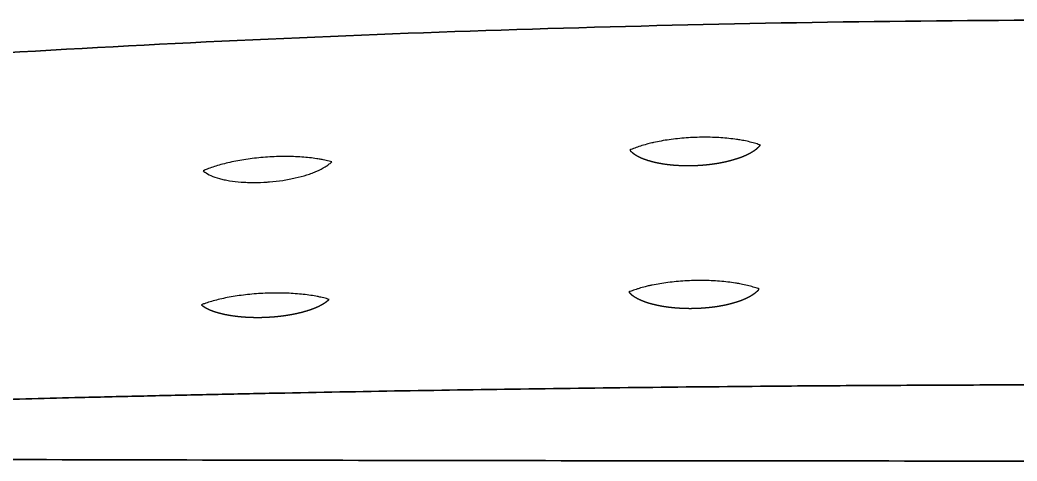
# Model space of a CAD drawing. Header units: millimetres. Extents: x 0 to 2650, y -1173 to 718.
# Drawn here: x 406.5 to 676.3, y -596.8 to -477.4 of the extents above; entities that cross this region are included whole.
import ezdxf

# ---------------------------------------------------------------- set-up
doc = ezdxf.new("R2010")
doc.units = ezdxf.units.MM
doc.layers.add('Blocks', color=7, linetype='Continuous')
doc.layers.add('Blocks$Inner', color=7, linetype='Continuous', lineweight=25, true_color=0x007f00)
doc.layers.add('Blocks$Outline', color=7, linetype='Continuous', lineweight=35, true_color=0xff3f3f)

# ---------------------------------------------------------------- blocks, each defined once
blk = doc.blocks.new('Balcony Lounge Bench Top')
at = {"layer": 'Blocks$Inner'}
for points, knots in [([(199.9116624302696, -541.2943667699692), (199.3247616638382, -535.7193298930688), (198.766978336289, -530.1384563575775), (197.0984520599086, -513.4009497230618), (196.0271459715477, -502.2368987812006), (192.9184367065354, -468.7390476983201), (190.9957050688863, -446.3875629442337), (185.6791704554525, -379.3055293910256), (182.7351580733539, -334.5319537607174), (178.0332524576388, -244.9187851964743), (174.5242707291764, -155.2415988979847), (172.7837611466621, -20.61947741038966), (174.5739731047197, 117.6230178662518), (178.3259592412614, 210.9393269571228), (183.5199855344054, 305.9971782235625), (186.710401680526, 352.5774940689153), (192.4716033516906, 422.3619864588909), (194.5579933121644, 445.6098412623796), (197.921427599269, 480.454223967492), (199.0922222751851, 492.0660579395444), (200.283867451928, 503.6727148129357)], [530.941826978687, 530.941826978687, 530.941826978687, 530.941826978687, 547.7755097079796, 547.7755097079796, 581.442875166565, 581.442875166565, 648.7776060837357, 648.7776060837357, 783.447067918077, 783.447067918077, 918.1165297524183, 1052.78599158676, 1187.455453421101, 1333.084150277255, 1333.084150277255, 1473.233229622503, 1473.233229622503, 1543.307769295127, 1543.307769295127, 1578.345039131439, 1578.345039131439, 1578.345039131439, 1578.345039131439]), ([(291.523799134091, -539.7911763535885), (291.523799134091, -539.0873082800645), (291.5236469803822, -538.3834054167528), (291.5252961068309, -536.9760701087253), (291.526888785862, -536.2725865141219), (291.5316128431914, -534.8659887022623), (291.5349918679512, -534.1629331637632), (291.5415516101111, -532.7568372027417), (291.5513721258812, -530.6476884871736), (291.6132050554224, -517.2896550515652), (291.6697033325217, -504.6341625182831), (291.8152539726216, -470.8848697337526), (291.9054634148742, -448.3835215486251), (292.1546710775856, -380.8737647928428), (292.2917117675752, -335.8598952367829), (292.5123877513452, -245.8232384903422), (292.5966385025458, -200.800540071672), (292.7074886754654, -110.7504373242336), (292.7340474418779, -65.72251230255279), (292.734048009399, 24.33233761775773), (292.7074898833198, 69.3602174781663), (292.5966407859523, 159.4104269459676), (292.5123904661014, 204.4331475231884), (292.2917162139947, 294.4695676155679), (292.1546769595334, 339.4832545199861), (291.9054686217441, 406.9934468535175), (291.8152580398346, 429.4951601800567), (291.6697037953654, 463.2453158371973), (291.619481659267, 474.4949658900478), (291.5611323810244, 487.1503861312194), (291.5513690002754, 489.2596137598266), (291.541548166957, 491.3688278416994), (291.534988211446, 492.7749675605883), (291.5316095522758, 493.4780446895093), (291.5268866221159, 494.8846580717181), (291.5252945672655, 495.5881389785391), (291.5236466360657, 496.9954479980079), (291.5237991341055, 497.6993243077268), (291.5237991341055, 498.4031677222738)], [68.04841455792103, 68.04841455792103, 68.04841455792103, 68.04841455792103, 70.15913175055101, 70.15913175055101, 72.26984894318099, 72.26984894318099, 74.38056613581097, 74.38056613581097, 76.49128332844083, 80.71271771371102, 114.4841927958207, 114.4841927958207, 182.0271429600384, 182.0271429600384, 317.1130432884756, 317.1130432884756, 452.1989436169118, 452.1989436169118, 587.2848439453489, 587.2848439453489, 722.3707442737852, 722.3707442737852, 857.4566446022222, 857.4566446022222, 992.5425449306586, 992.5425449306586, 1060.085495094873, 1060.085495094873, 1093.856970176983, 1093.856970176983, 1098.078404562253, 1100.189121754883, 1100.189121754883, 1102.299838947513, 1102.299838947513, 1104.410556140143, 1104.410556140143, 1106.521273332773, 1106.521273332773, 1106.521273332773, 1106.521273332773]), ([(207.2336948993052, -118.7434267261197), (207.0996288400183, -119.1180202713876), (206.9583234889524, -119.5343744341189), (206.8195844054735, -119.991739419751), (206.6759518485724, -120.4652361495646), (206.5352151301322, -120.9814207535892), (206.4021900105654, -121.5289210997435), (206.2689789354426, -122.0771867955664), (206.1432258177811, -122.6571486249159), (206.0263044602561, -123.2671476132746), (205.9813780110362, -123.501536686028), (205.9378342890977, -123.739922963443), (205.8957292477189, -123.982262264999), (205.8275248020745, -124.3748190035512), (205.7632210388492, -124.7770361493349), (205.7029856042791, -125.1886120229065), (205.6048799753553, -125.8589468551509), (205.516576131382, -126.5633298826469), (205.4417460722052, -127.2756749742221), (205.2912607567723, -128.7082206247251), (205.1910166740472, -130.196625159213), (205.1427177737769, -131.7368934623591), (205.1184241683932, -132.5116247737496), (205.1075455007031, -133.294956786689), (205.1101914133887, -134.0824676106859), (205.112848759758, -134.8733814757325), (205.1290912156819, -135.6660270593711), (205.1588925593624, -136.4601306597033)], [218.2147134626879, 218.2147134626879, 218.2147134626879, 218.2147134626879, 220.4415884683624, 220.4415884683624, 220.4415884683624, 222.7589468258613, 222.7589468258613, 222.7589468258613, 225.0728566250895, 225.0728566250895, 225.0728566250895, 225.9622303381113, 225.9622303381113, 225.9622303381113, 227.4028756334974, 227.4028756334974, 227.4028756334974, 229.7632035374566, 229.7632035374566, 229.7632035374566, 234.4745138503807, 234.4745138503807, 234.4745138503807, 236.849331485543, 236.849331485543, 236.849331485543, 239.2323192923413, 239.2323192923413, 239.2323192923413, 239.2323192923413]), ([(246.1811252825719, -119.0637270441548), (246.0465393963732, -119.4443411896245), (245.8979992857476, -119.8662077871668), (245.751622935526, -120.3307697915952), (245.60305521195, -120.8022866681495), (245.4570129161712, -121.3159761106181), (245.3180935572727, -121.8616558373433), (245.1790058204733, -122.4079969578961), (245.0469377948084, -122.986168203337), (244.9232747705082, -123.5944790087633), (244.8736278064735, -123.8386973986126), (244.8254261352395, -124.0873003780034), (244.7787333231663, -124.3402349034805), (244.7083267232465, -124.7216267955046), (244.641475071794, -125.1122022705713), (244.5783329877904, -125.5116765887142), (244.4725753938346, -126.1807619285464), (244.3761195234965, -126.8840671560974), (244.2929269376727, -127.595530242681), (244.1256148187786, -129.026383669705), (244.0074133544676, -130.5140491164602), (243.9399993926309, -132.054356162349), (243.9060861033231, -132.829223519886), (243.8853487297365, -133.6130315389128), (243.877950769891, -134.401167211814), (243.8705205902825, -135.1927353913416), (243.876518698793, -135.9862970811701), (243.8959191411068, -136.7815619666326)], [217.3288155980197, 217.3288155980197, 217.3288155980197, 217.3288155980197, 219.6022007937003, 219.6022007937003, 219.6022007937003, 221.9204713644415, 221.9204713644415, 221.9204713644415, 224.2357145293562, 224.2357145293562, 224.2357145293562, 225.1654894973616, 225.1654894973616, 225.1654894973616, 226.5675062405511, 226.5675062405511, 226.5675062405511, 228.929738203027, 228.929738203027, 228.929738203027, 233.6452228881012, 233.6452228881012, 233.6452228881012, 236.0225382918282, 236.0225382918282, 236.0225382918282, 238.4080246709005, 238.4080246709005, 238.4080246709005, 238.4080246709005]), ([(205.1588925593624, -136.4601306597033), (205.1887071316542, -137.2545841464853), (205.2319223863524, -138.0459643402828), (205.2884413270858, -138.8340075691849), (205.344750777429, -139.6191298749218), (205.4140599201219, -140.3976765108782), (205.4959815392376, -141.1669370232594), (205.6589589907653, -142.6973281363898), (205.8692533650774, -144.1705992629104), (206.1241812735079, -145.5825627424529), (206.2510671180189, -146.2853425189714), (206.390484357702, -146.9787292488109), (206.536871262093, -147.637355131872), (206.5762656964635, -147.8145990884441), (206.6162949249319, -147.9900277432862), (206.6569433360073, -148.1636110250511), (206.7663736443046, -148.6309176561736), (206.8800826714541, -149.0839353437696), (206.9976640373152, -149.5222402547442), (207.1578862207953, -150.1194962004629), (207.3244521645374, -150.6861743863774), (207.4958052110433, -151.2205165242667), (207.6669264288521, -151.754135734569), (207.8431978986355, -152.2560406112898), (208.0189521502016, -152.7150325887233), (208.2137333605951, -153.2237145245963), (208.4079064595662, -153.6788079529906), (208.593885308348, -154.0760083867317)], [239.2323192923413, 239.2323192923413, 239.2323192923413, 239.2323192923413, 241.616357051724, 241.616357051724, 241.616357051724, 243.9927980942429, 243.9927980942429, 243.9927980942429, 248.7124914833583, 248.7124914833583, 248.7124914833583, 251.0788909718655, 251.0788909718655, 251.0788909718655, 251.712078232882, 251.712078232882, 251.712078232882, 253.4162698125223, 253.4162698125223, 253.4162698125223, 255.7381396054809, 255.7381396054809, 255.7381396054809, 258.0635814465451, 258.0635814465451, 258.0635814465451, 260.6289053256683, 260.6289053256683, 260.6289053256683, 260.6289053256683]), ([(243.8959191411068, -136.7815619666326), (243.9153285344364, -137.577189958025), (243.9480423350778, -138.3700091193386), (243.9939670874319, -139.1597349790318), (244.0397236531335, -139.9465686870026), (244.0984502345837, -140.727286488338), (244.1697695946295, -141.4987448894644), (244.3116555971919, -143.0335195791595), (244.5011284618959, -144.5121056485732), (244.7356361629882, -145.9301362103761), (244.8523517685244, -146.6358968097957), (244.9816125140624, -147.3325006679515), (245.1182410471974, -147.9944294390079), (245.1769876060062, -148.2790408344808), (245.2373917397144, -148.5589888622162), (245.2993894098745, -148.8341538251043), (245.3806300082088, -149.1947248944271), (245.4644833740367, -149.5465305592079), (245.550756668139, -149.8893784541433), (245.7019002263132, -150.4900191424749), (245.8597460241126, -151.0601560812756), (246.0227805916929, -151.5979745062359), (246.1042317252632, -151.8666655023808), (246.1867562424723, -152.126555277744), (246.2700857245673, -152.3773789185143), (246.3534038010312, -152.6281682280714), (246.4380890474622, -152.8714513733903), (246.5223291263519, -153.1027215487884), (246.688761246116, -153.5596392777152), (246.8552930658352, -153.9738239168764), (247.0165799932493, -154.3420663354009)], [138.5809259994154, 138.5809259994154, 138.5809259994154, 138.5809259994154, 140.9675025753571, 140.9675025753571, 140.9675025753571, 143.3467851940449, 143.3467851940449, 143.3467851940449, 148.0717829269809, 148.0717829269809, 148.0717829269809, 150.4406998673544, 150.4406998673544, 150.4406998673544, 151.4533921348283, 151.4533921348283, 151.4533921348283, 152.7802088518218, 152.7802088518218, 152.7802088518218, 155.1041973870533, 155.1041973870533, 155.1041973870533, 156.2657325648134, 156.2657325648134, 156.2657325648134, 157.4304004800037, 157.4304004800037, 157.4304004800037, 159.7199714083651, 159.7199714083651, 159.7199714083651, 159.7199714083651]), ([(211.7660654384599, -234.7611640408286), (211.6997531854195, -234.9879133000577), (211.6338913238214, -235.2270160580374), (211.5691840534037, -235.4779741757411), (211.506968177835, -235.7192697662249), (211.4454492866917, -235.9726978034669), (211.3860580863347, -236.2333119068826), (211.326649145276, -236.4940038581481), (211.2689290859362, -236.7636139044153), (211.2131283706931, -237.0418723823932), (211.1422284396667, -237.3954253218253), (211.0746292155673, -237.7618762364073), (211.0106834939616, -238.1408092407582), (210.9739420358219, -238.3585337541117), (210.9384433770665, -238.5801536788495), (210.9042360708827, -238.8055659550628), (210.8097195817372, -239.4283912907922), (210.72553371307, -240.0771586789451), (210.6523915132384, -240.7506778615243), (210.5787678035831, -241.428630956445), (210.5157392026431, -242.1401804184934), (210.4659584620131, -242.8591790502796), (210.3658260113898, -244.3054230009038), (210.3159628078811, -245.8057242323885), (210.3175151709784, -247.3556452460834), (210.3182962461196, -248.1354916482924), (210.332217396277, -248.9236667231235), (210.3591947765744, -249.7153204404312), (210.3862943022377, -250.5105585247438), (210.4264437583533, -251.3071142902481), (210.4795664303347, -252.104659147426)], [109.1215791122135, 109.1215791122135, 109.1215791122135, 109.1215791122135, 110.3266945869974, 110.3266945869974, 110.3266945869974, 111.4918379377263, 111.4918379377263, 111.4918379377263, 112.6538421212553, 112.6538421212553, 112.6538421212553, 114.1298662782387, 114.1298662782387, 114.1298662782387, 114.9779874588025, 114.9779874588025, 114.9779874588025, 117.3204956568731, 117.3204956568731, 117.3204956568731, 119.6927561157035, 119.6927561157035, 119.6927561157035, 124.4294053545081, 124.4294053545081, 124.4294053545081, 126.8178755746566, 126.8178755746566, 126.8178755746566, 129.2148821504206, 129.2148821504206, 129.2148821504206, 129.2148821504206]), ([(217.1739052212106, -251.5683514106531), (217.0769502681414, -250.3601997845944), (216.9411639876507, -249.175087436066), (216.6809534761906, -247.4308602341662), (216.5847400073799, -246.8550411679062), (216.3728000499596, -245.7148359905841), (216.2566043282404, -245.1488435946558), (215.8852891096194, -243.5020106297452), (215.6064844584289, -242.463987297906), (215.1408798364482, -240.9935398232337), (214.9773663398191, -240.5169168887551), (214.6354765630094, -239.5984116849322), (214.458916205238, -239.1613063925834), (213.913739317637, -237.916586346113), (213.5294067517771, -237.1737712575014), (212.9207055341085, -236.1927209889909), (212.7117832191088, -235.8873834025435), (212.2918782702873, -235.334700284784), (212.0799047107666, -235.0854985533042), (211.8327043973641, -234.8283944962241), (211.7994087755014, -234.7944572968991), (211.7660654384599, -234.7611640408286)], [87.18866188036593, 87.18866188036593, 87.18866188036593, 87.18866188036593, 90.79741512310869, 90.79741512310869, 92.60179174448002, 92.60179174448002, 94.40616836585134, 94.40616836585134, 98.01492160859421, 98.01492160859421, 99.81929822996574, 99.81929822996574, 101.6236748513373, 101.6236748513373, 105.2324280940804, 105.2324280940804, 107.036804715452, 107.036804715452, 108.8411813368237, 108.8411813368237, 109.1215791122135, 109.1215791122135, 109.1215791122135, 109.1215791122135]), ([(248.9863499937655, -235.4510747548193), (248.9166289056102, -235.6740838444384), (248.8470897121588, -235.9091872209101), (248.7784273115631, -236.1558919532581), (248.6450565445648, -236.635094531237), (248.5150652468383, -237.1567731702744), (248.3927663233171, -237.7099523884135), (248.3207347241241, -238.0357637903035), (248.2512479491943, -238.3727367255633), (248.1845939387331, -238.7205335135077), (248.1379801774601, -238.9637614353232), (248.0928038657439, -239.2120053465696), (248.0491379165778, -239.4651159629648), (247.9421291425988, -240.0853946299503), (247.8447185981349, -240.7319234544084), (247.7576339807802, -241.4034732830114), (247.6699756134312, -242.0794475636321), (247.5919955322333, -242.7893338670838), (247.5268827992149, -243.507042396719), (247.3959142701206, -244.9506499076924), (247.3131697118479, -246.4499995863116), (247.279832651695, -248.0004716208823), (247.2630566766347, -248.7807047927818), (247.2590066132725, -249.5697565591436), (247.2677058820445, -250.3626673140425), (247.2764447048066, -251.159183289652), (247.2979754499484, -251.9574643892629), (247.3322286001439, -252.757167104126)], [127.8902882321055, 127.8902882321055, 127.8902882321055, 127.8902882321055, 129.0846966751922, 129.0846966751922, 129.0846966751922, 131.4152057785763, 131.4152057785763, 131.4152057785763, 132.7843779740618, 132.7843779740618, 132.7843779740618, 133.7418357605016, 133.7418357605016, 133.7418357605016, 136.0872947125208, 136.0872947125208, 136.0872947125208, 138.4625305158968, 138.4625305158968, 138.4625305158968, 143.2051297996672, 143.2051297996672, 143.2051297996672, 145.5969169454081, 145.5969169454081, 145.5969169454081, 147.9972503536351, 147.9972503536351, 147.9972503536351, 147.9972503536351]), ([(210.4795664303347, -252.104659147426), (210.5327290559289, -252.902802585766), (210.5985900624873, -253.6975203060429), (210.6770105307496, -254.4885036449123), (210.755161489873, -255.2767685960353), (210.8454881414109, -256.0580750031804), (210.9475328371409, -256.8298947757066), (211.1505876539759, -258.3657092677531), (211.397014064456, -259.8440475906136), (211.6839630998566, -261.2602163792471), (211.8268761746131, -261.9655299052938), (211.9814360927576, -262.6613171305762), (212.1416336374368, -263.3224492871705), (212.3008987724534, -263.9797334071809), (212.4674579812036, -264.6111656502726), (212.6403410531329, -265.2153867514571), (212.811996915696, -265.8153187930802), (212.9888989020183, -266.3849113931683), (213.169506090253, -266.9222246047175), (213.3499885767433, -267.4591668238718), (213.534183309097, -267.9634657306706), (213.7172431304843, -268.4261626803418), (213.874449223933, -268.8235124611856), (214.0306871927842, -269.1891221234873), (214.1823605307345, -269.5205457749216)], [129.2148821504206, 129.2148821504206, 129.2148821504206, 129.2148821504206, 131.6136860098813, 131.6136860098813, 131.6136860098813, 134.0053758815339, 134.0053758815339, 134.0053758815339, 138.7570358595775, 138.7570358595775, 138.7570358595775, 141.1405159138064, 141.1405159138064, 141.1405159138064, 143.496195716251, 143.496195716251, 143.496195716251, 145.8353604932044, 145.8353604932044, 145.8353604932044, 148.1778143195881, 148.1778143195881, 148.1778143195881, 150.183329367027, 150.183329367027, 150.183329367027, 150.183329367027]), ([(214.1823605307345, -269.5205457749216), (214.2991730864032, -269.3952462934139), (214.4133945906633, -269.25876845112), (214.8702474060283, -268.655299776532), (215.191710105848, -268.0939999661823), (215.7840210464383, -266.755854842213), (216.0463677979187, -265.9986927068239), (216.3901906142401, -264.7381500999327), (216.4966100888196, -264.2970615922532), (216.6926074017883, -263.3717513649426), (216.7824003205005, -262.8857155440237), (217.0206639339503, -261.3933583530343), (217.1405615314779, -260.3447896390135), (217.2621932191305, -258.6918339787662), (217.29308854997, -258.1254005403534), (217.3344237943511, -256.9734832063441), (217.3447099352306, -256.3920822910441), (217.3451428801109, -254.6374344324649), (217.3054060922805, -253.4515162128155), (217.2241778885709, -252.2491743281935), (217.2089023990702, -252.0228184022453), (217.1921438234003, -251.7958785519331), (217.1739052212106, -251.5683514106531)], [63.67747790475654, 63.67747790475654, 63.67747790475654, 63.67747790475654, 64.8455191756135, 64.8455191756135, 68.45557454595394, 68.45557454595394, 72.06562991629437, 72.06562991629437, 73.87065760146443, 73.87065760146443, 75.67568528663429, 75.67568528663429, 79.28574065697434, 79.28574065697434, 81.09076834214433, 81.09076834214433, 82.89579602731433, 82.89579602731433, 86.50585139765391, 86.50585139765391, 86.50585139765391, 87.18866188036593, 87.18866188036593, 87.18866188036593, 87.18866188036593]), ([(247.3322286001439, -252.757167104126), (247.3665068891933, -253.557455043916), (247.4133372284359, -254.354757903242), (247.4725907180909, -255.1487443751612), (247.5316437946585, -255.940045346495), (247.6028491996822, -256.7251317432165), (247.6857581130207, -257.5007890645284), (247.8507436254749, -259.0443169614955), (248.0596567664361, -260.5317911609636), (248.309867710821, -261.9583636770694), (248.4344781953969, -262.6688277734829), (248.5707673802917, -263.3701314377649), (248.7134048363423, -264.0369250661533), (248.8552053377698, -264.6998061457271), (249.004779535062, -265.3370270937048), (249.1612216366429, -265.9472080342312), (249.3165500355899, -266.553045130524), (249.4777522112854, -267.1286623191118), (249.6433689364603, -267.6720605032497), (249.8088280403608, -268.2149415227432), (249.9788530838614, -268.7256576322179), (250.148600889288, -269.1942285944315), (250.2533682685153, -269.4834279249917), (250.3580364122136, -269.7561971465038), (250.461300283112, -270.0115682974574)], [147.9972503536351, 147.9972503536351, 147.9972503536351, 147.9972503536351, 150.3993406228741, 150.3993406228741, 150.3993406228741, 152.7947688140496, 152.7947688140496, 152.7947688140496, 157.5534298295076, 157.5534298295076, 157.5534298295076, 159.9403198491677, 159.9403198491677, 159.9403198491677, 162.2992489630484, 162.2992489630484, 162.2992489630484, 164.6416037589511, 164.6416037589511, 164.6416037589511, 166.9872660039452, 166.9872660039452, 166.9872660039452, 168.4302328871531, 168.4302328871531, 168.4302328871531, 168.4302328871531])]:
    blk.add_open_spline(points, degree=3, knots=knots, dxfattribs=at)
for points in [[(272.0950590109642, -33.12788977001401), (272.1039823797255, -41.88428842378198), (272.1227540720556, -50.64092100078415), (272.1516907207806, -59.39770456307451)], [(272.1516907207806, -59.39770456307451), (272.1806290268396, -68.1549896655415), (272.2197489276587, -76.91129265518975), (272.2689412348227, -85.66653801347275)], [(272.2689412348227, -85.66653801347275), (272.3182437774631, -94.44140307883936), (272.3776356087619, -103.2150415655342), (272.4471187341242, -111.9873789921221)], [(272.4471187341242, -111.9873789921221), (272.63646071527, -135.8920571273484), (272.9009780471042, -159.7959142210384), (273.2399826326273, -183.6974516058399)], [(273.2399826326273, -183.6974516058399), (273.400891401694, -195.042333426296), (273.5785671885806, -206.3889404349939), (273.7728568188195, -217.7371181585258)], [(273.7728568188195, -217.7371181585258), (273.9665859356519, -229.0525571006256), (274.1768941397386, -240.3691403409975), (274.4037632020536, -251.6867144347198)], [(274.4037632020536, -251.6867144347198), (274.517201559911, -257.3456923800368), (274.6347596612632, -263.0044879790439), (274.7564236454618, -268.6630821725776)], [(274.7564236454618, -268.6630821725776), (274.8780794323793, -274.3212951103778), (275.0038457055434, -279.979317493242), (275.1337126230192, -285.6371306975016)], [(275.1337126230192, -285.6371306975016), (275.2636579397567, -291.2983594627876), (275.3977023980678, -296.959290842904), (275.5358376156764, -302.6199060732288)], [(275.5358376156764, -302.6199060732288), (275.7516299558647, -311.4628168717936), (275.9774255929078, -320.305409745888), (276.2131433748455, -329.147615288668)]]:
    blk.add_open_spline(points, degree=3, dxfattribs=at)
for points, weights, knots in [([(212.7288835217569, -136.0667447497726), (212.6733625061761, -134.842445373165), (212.5744785465467, -133.6407037061211), (212.4337695224662, -132.4607885533345), (212.363415010422, -131.8708309767539), (212.2825248571441, -131.2863522595939), (212.1908206390161, -130.7074750537196), (212.0991164208754, -130.1285978476634), (211.9962040737161, -129.554044199197), (211.8845901682482, -128.9976034350817), (211.6613623572335, -127.8847219064129), (211.4018679559661, -126.8313356010834), (211.1061060199148, -125.8368680090591), (211.0321655358761, -125.5882511109408), (210.9559381329874, -125.3433497731695), (210.8773824265787, -125.102222599106), (210.7988267201634, -124.8610954249925), (210.7177078186746, -124.6231009698642), (210.6348810066966, -124.3908406146646), (210.4692273826747, -123.926319904133), (210.2969040082459, -123.4848082313293), (210.1180814351965, -123.0655890679941), (209.7604362888682, -122.2271507408328), (209.3769743777388, -121.4772518354352), (208.9668442511644, -120.8179912169814), (208.8643117194796, -120.6531760622732), (208.7598312558268, -120.4937182112898), (208.654678004287, -120.3415849164099), (208.5495247527527, -120.1894516215284), (208.4435472727486, -120.044355739656), (208.3367582816774, -119.906169513234), (208.1231802995, -119.6297970603135), (207.9063615053496, -119.3810145362474), (207.6863373972959, -119.159417421113), (207.5365686861819, -119.0085779762479), (207.3853148216374, -118.8703347206216), (207.2336948993046, -118.7434267261212)], [1, 0.999999980693371, 0.999999961351393, 0.999999941973091, 0.99999994187232, 0.999999941762434, 0.999999941642933, 0.999999941523432, 0.999999941393872, 0.99999994125713, 0.999999940983646, 0.999999940679316, 0.999999940341978, 0.999999940257644, 0.999999940171229, 0.999999940082663, 0.999999939994097, 0.999999939903118, 0.999999939810657, 0.999999939625735, 0.999999939435049, 0.999999939238503, 0.999999938845413, 0.999999938429032, 0.999999937986925, 0.999999937876398, 0.999999937763966, 0.99999993765098, 0.999999937537993, 0.999999937424289, 0.99999993730986, 0.999999937081001, 0.999999936849243, 0.999999936614505, 0.9999999364547206, 0.999999936293556, 0.9999999361309756], [184.506329398165, 184.506329398165, 184.506329398165, 184.506329398165, 189.812384562204, 189.812384562204, 189.812384562204, 192.4619657704292, 192.4619657704292, 192.4619657704292, 195.1311097549248, 195.1311097549248, 195.1311097549248, 200.4333732881689, 200.4333732881689, 200.4333732881689, 201.7636402537706, 201.7636402537706, 201.7636402537706, 203.1019696686487, 203.1019696686487, 203.1019696686487, 205.7637398723072, 205.7637398723072, 205.7637398723072, 211.0794366281722, 211.0794366281722, 211.0794366281722, 212.4198066618872, 212.4198066618872, 212.4198066618872, 213.754122443595, 213.754122443595, 213.754122443595, 216.4080418575435, 216.4080418575435, 216.4080418575435, 218.2147134626879, 218.2147134626879, 218.2147134626879, 218.2147134626879]), ([(251.3912486932331, -136.4939672537548), (251.3606078264163, -135.2694897145328), (251.2859322375952, -134.0669038517477), (251.1687275510242, -132.8855172825604), (251.1101252077321, -132.2948239979147), (251.0408113337541, -131.7094513632454), (250.9605018783938, -131.1295195976419), (250.8801924230247, -130.5495878319798), (250.7885150779024, -129.9738016301865), (250.687716296066, -129.4160221272499), (250.486118732361, -128.3004631211536), (250.246829469404, -127.2439394248591), (249.9699346149598, -126.2458866595507), (249.9007109013567, -125.9963734681728), (249.8291160834027, -125.7505476309256), (249.7551090183217, -125.5084675098787), (249.6811019532442, -125.266387388806), (249.6044588961931, -125.0274068120007), (249.5259978552643, -124.7941656145523), (249.3690757733934, -124.3276832195919), (249.2050129924623, -123.8841409318127), (249.0340109869863, -123.4628236773678), (248.6920069759427, -122.6201891682274), (248.3224371954829, -121.8658251111073), (247.9245513982348, -121.2018293527762), (247.8250799489057, -121.0358304131602), (247.7235730750941, -120.8751855012336), (247.6212820561234, -120.7218859986744), (247.518991037146, -120.5685864961101), (247.4157510064428, -120.4223148993113), (247.3115791744999, -120.2829436848066), (247.103235510564, -120.0042012557596), (246.8911708140875, -119.7530116802902), (246.6754443645324, -119.5289720541127), (246.5119831871586, -119.3592117806308), (246.3464196023842, -119.2050395982318), (246.1811252825708, -119.0637270441582)], [1, 0.99999999051323, 0.999999981007508, 0.999999971482367, 0.999999971448238, 0.999999971409238, 0.99999997136512, 0.999999971321002, 0.999999971271575, 0.999999971217934, 0.999999971110652, 0.999999970985805, 0.999999970842609, 0.999999970806809, 0.999999970769854, 0.999999970731711, 0.999999970693568, 0.999999970654122, 0.999999970613784, 0.999999970533107, 0.999999970448924, 0.999999970361258, 0.999999970185926, 0.999999969996745, 0.999999969792866, 0.999999969741896, 0.999999969689872, 0.999999969637431, 0.999999969584989, 0.999999969532046, 0.999999969478605, 0.999999969371724, 0.999999969262858, 0.999999969152019, 0.9999999690680328, 0.999999968982915, 0.9999999688966543], [183.4055255712246, 183.4055255712246, 183.4055255712246, 183.4055255712246, 188.7140949411324, 188.7140949411324, 188.7140949411324, 191.3645066801592, 191.3645066801592, 191.3645066801592, 194.0343522411529, 194.0343522411529, 194.0343522411529, 199.3376377787092, 199.3376377787092, 199.3376377787092, 200.668150989083, 200.668150989083, 200.668150989083, 202.0067246374131, 202.0067246374131, 202.0067246374131, 204.6688921007801, 204.6688921007801, 204.6688921007801, 209.9861084630946, 209.9861084630946, 209.9861084630946, 211.3269168026281, 211.3269168026281, 211.3269168026281, 212.6615695013524, 212.6615695013524, 212.6615695013524, 215.3165127246232, 215.3165127246232, 215.3165127246232, 217.3288155980197, 217.3288155980197, 217.3288155980197, 217.3288155980197]), ([(208.593885308348, -154.0760083867317), (208.602275619809, -154.0689814847356), (208.6106550686764, -154.0619103732752), (208.8250195491382, -153.8796475454837), (209.0254206676673, -153.6774289480345), (209.4153094206686, -153.2196689761658), (209.6048094067974, -152.9641884424127), (209.9728745489283, -152.3992725947137), (210.1519364704091, -152.0888949754662), (210.6688123292388, -151.0805801848946), (210.9795581870985, -150.3207812746041), (211.3973814741275, -149.0526721735041), (211.5285857794279, -148.6086181744831), (211.7743533355369, -147.6763134418252), (211.888832059487, -147.1877838593027), (212.1997499201261, -145.6881902255227), (212.3669696718971, -144.6333427821228), (212.5577212440967, -142.9682428830529), (212.6114494912272, -142.3965712982354), (212.6970704326268, -141.2383985678862), (212.7287902750868, -140.6546588738238), (212.7916914037578, -138.8905170870457), (212.7910338543279, -137.6969516261161), (212.7461314412467, -136.4855001773831), (212.7409698964223, -136.3461523631392), (212.7352186798736, -136.206567511852), (212.7288835217569, -136.0667447497726)], [1, 1, 1, 1, 1, 1, 1, 1, 1, 1, 1, 1, 1, 1, 1, 1, 1, 1, 1, 1, 1, 1, 1, 1, 0.999999999998041, 0.999999999998037, 1], [160.4367427953118, 160.4367427953118, 160.4367427953118, 160.4367427953118, 160.5104171908583, 160.5104171908583, 162.3240153456946, 162.3240153456946, 164.1376135005308, 164.1376135005308, 165.9512116553672, 165.9512116553672, 169.5784079650394, 169.5784079650394, 171.3920061198758, 171.3920061198758, 173.2056042747121, 173.2056042747121, 176.8328005843845, 176.8328005843845, 178.6463987392208, 178.6463987392208, 180.459996894057, 180.459996894057, 184.0871932037293, 184.0871932037293, 184.0871932037293, 184.506329398165, 184.506329398165, 184.506329398165, 184.506329398165]), ([(247.0165799932494, -154.342066335397), (247.2236992040895, -154.1613349461483), (247.4259109907252, -153.9534878109826), (247.6233270031724, -153.7188649799012), (247.8217441387011, -153.4830523450258), (248.0153166728046, -153.2201922061506), (248.2040140235362, -152.9298476095832), (248.2983626989324, -152.7846753112844), (248.3914903507853, -152.632619720809), (248.4833790824627, -152.4735487519646), (248.575267814154, -152.314477783068), (248.6660040905321, -152.1481669292563), (248.7544996468544, -151.976653590319), (249.1084818723346, -151.2906002341895), (249.4309542620538, -150.5155170180983), (249.7228576031227, -149.6533989119412), (249.8688092737256, -149.2223398586256), (250.0070614586539, -148.7693666033416), (250.1373775773952, -148.293760729327), (250.2025356367905, -148.0559577922877), (250.2656413504446, -147.8126301507496), (250.3260570628436, -147.5663545006569), (250.3864727752471, -147.3200788505203), (250.4443837614127, -147.0701971989552), (250.4998297865267, -146.816766293007), (250.7216138870054, -145.8030426688768), (250.9043240214127, -144.7330397422567), (251.0475210167103, -143.6062343902198), (251.1191195143928, -143.0428317140993), (251.1809726391822, -142.4619662748428), (251.2314844453932, -141.8777636533948), (251.2819962516222, -141.2935610319036), (251.3214759203841, -140.7046308947438), (251.3501431341048, -140.1110803536382), (251.4032234445393, -139.0120601526776), (251.4195129397928, -137.8972512549855), (251.3973222291334, -136.7662194616969), (251.3955451392343, -136.6755730376661), (251.393519632053, -136.5848223869269), (251.3912486932331, -136.4939672537548)], [1.000000092446773, 1.000000092182149, 1.000000091926758, 1.00000009167993, 1.00000009143186, 1.00000009119244, 1.00000009096131, 1.00000009084574, 1.00000009073224, 1.00000009062081, 1.00000009050937, 1.00000009039987, 1.00000009029361, 1.00000008986853, 1.00000008948943, 1.00000008915272, 1.00000008898436, 1.0000000888267, 1.0000000886799, 1.00000008860651, 1.0000000885359, 1.0000000884688, 1.0000000884017, 1.00000008833788, 1.00000008827729, 1.00000008803494, 1.00000008784366, 1.00000008770449, 1.00000008763491, 1.00000008757833, 1.00000008753642, 1.00000008749452, 1.00000008746695, 1.00000008745366, 1.00000005825248, 1.00000002910005, 1, 0.999999999999615, 0.999999999999615, 1], [159.7199714083651, 159.7199714083651, 159.7199714083651, 159.7199714083651, 161.5304503465512, 161.5304503465512, 161.5304503465512, 163.3498460510617, 163.3498460510617, 163.3498460510617, 164.2646455565024, 164.2646455565024, 164.2646455565024, 165.1833266574907, 165.1833266574907, 165.1833266574907, 168.8258297806298, 168.8258297806298, 168.8258297806298, 170.6502947191065, 170.6502947191065, 170.6502947191065, 171.5675982012357, 171.5675982012357, 171.5675982012357, 172.4793189740566, 172.4793189740566, 172.4793189740566, 176.114640391901, 176.114640391901, 176.114640391901, 177.9456361581565, 177.9456361581565, 177.9456361581565, 179.7636726922618, 179.7636726922618, 179.7636726922618, 183.1332001459755, 183.1332001459755, 183.1332001459755, 183.4055255712246, 183.4055255712246, 183.4055255712246, 183.4055255712246]), ([(253.7999972026428, -252.4029635164734), (253.7451653884635, -251.1796447926543), (253.6501301120211, -249.9787899517268), (253.5160248976005, -248.7996863436188), (253.4489722903809, -248.2101345394692), (253.3720798610116, -247.6260424856338), (253.2850583434375, -247.0475336430975), (253.1980368258332, -246.4690248004323), (253.100495536505, -245.8947042805269), (252.9947921348642, -245.338437229588), (252.7833853315404, -244.2259031274074), (252.537965553138, -243.1727963337881), (252.2584493699409, -242.1785484169311), (252.18857032411, -241.9299864376644), (252.1165419141947, -241.6851362015709), (252.0423252423793, -241.4440562930466), (251.9681085705421, -241.2029763845077), (251.8914853748928, -240.9650330862456), (251.8132199376661, -240.7327048007494), (251.6566890631518, -240.2680482296291), (251.4939014138738, -239.8264147911236), (251.3250279097264, -239.4070846997051), (250.9872809012777, -238.5684245165129), (250.6253510304219, -237.8183465494398), (250.2386197975124, -237.1589323449737), (250.1419369892558, -236.9940787937914), (250.0434246994908, -236.8345570320197), (249.9442672657239, -236.6823124011355), (249.8451098319399, -236.5300677702058), (249.7452023415249, -236.3848724951056), (249.644560491565, -236.2465975893379), (249.4432767915852, -235.9700477777013), (249.2390601526726, -235.7211305675448), (249.0319785715916, -235.4994342385263), (249.0167844702666, -235.4831678160409), (249.0015749448238, -235.4670479387795), (248.9863499937627, -235.4510747548153)], [1, 0.999999984658692, 0.999999969295408, 0.999999953908145, 0.999999953840669, 0.99999995376718, 0.999999953687205, 0.99999995360723, 0.999999953520453, 0.999999953428695, 0.99999995324518, 0.999999953040329, 0.999999952812224, 0.999999952755197, 0.999999952696708, 0.999999952636705, 0.999999952576703, 0.999999952515013, 0.999999952452231, 0.999999952326669, 0.999999952196981, 0.999999952063148, 0.999999951795483, 0.999999951511306, 0.999999951209722, 0.999999951134326, 0.999999951057631, 0.999999950980558, 0.999999950903486, 0.999999950825954, 0.999999950747977, 0.999999950592024, 0.999999950434288, 0.999999950274885, 0.9999999502631892, 0.9999999502514845, 0.9999999502397707], [95.81207604182376, 95.81207604182376, 95.81207604182376, 95.81207604182376, 101.1184149845651, 101.1184149845651, 101.1184149845651, 103.7676097986629, 103.7676097986629, 103.7676097986629, 106.4362562093222, 106.4362562093222, 106.4362562093222, 111.7362722064967, 111.7362722064967, 111.7362722064967, 113.0655566545199, 113.0655566545199, 113.0655566545199, 114.4029129812444, 114.4029129812444, 114.4029129812444, 117.0630337436163, 117.0630337436163, 117.0630337436163, 122.3731940847081, 122.3731940847081, 122.3731940847081, 123.7120355277655, 123.7120355277655, 123.7120355277655, 125.0450440565519, 125.0450440565519, 125.0450440565519, 127.695820961584, 127.695820961584, 127.695820961584, 127.8902882321055, 127.8902882321055, 127.8902882321055, 127.8902882321055]), ([(250.461300283112, -270.0115682974574), (250.5232439457814, -269.9390425799065), (250.5845899442156, -269.8633481001198), (250.8220373564127, -269.5551929604626), (250.9937383455836, -269.2992882963117), (251.3271445244445, -268.7335610874616), (251.4893068700931, -268.4227791057019), (251.9572093507031, -267.4135339444219), (252.2383676321133, -266.6533105541239), (252.616194145392, -265.384804867932), (252.7347967022524, -264.9406657068139), (252.9568361936635, -264.0082996036035), (253.0601671402437, -263.5199324523928), (253.3405717229016, -262.0209255413029), (253.491032764503, -260.9666203883753), (253.6616571596842, -259.3025685766734), (253.7094897018742, -258.7313078477346), (253.7851003953638, -257.5741029617457), (253.8127284080419, -256.9909089878456), (253.8659072868741, -255.2283536088944), (253.8621354817933, -254.0358660864949), (253.8172882237832, -252.8255136622538), (253.8120816813834, -252.6849054032785), (253.8063165373232, -252.5440556415934), (253.7999972026428, -252.4029635164734)], [1, 1, 1, 1, 1, 1, 1, 1, 1, 1, 1, 1, 1, 1, 1, 1, 1, 1, 1, 1, 1, 1, 0.999999999998721, 0.999999999998714, 1], [73.04108632863719, 73.04108632863719, 73.04108632863719, 73.04108632863719, 73.66359856151857, 73.66359856151857, 75.4740608952163, 75.4740608952163, 77.28452322891404, 77.28452322891404, 80.90544789630952, 80.90544789630952, 82.71591023000697, 82.71591023000697, 84.52637256370451, 84.52637256370451, 88.14729723109916, 88.14729723109916, 89.95775956479656, 89.95775956479656, 91.76822189849395, 91.76822189849395, 95.3891465658887, 95.3891465658887, 95.3891465658887, 95.81207604182376, 95.81207604182376, 95.81207604182376, 95.81207604182376])]:
    blk.add_rational_spline(points, weights, degree=3, knots=knots, dxfattribs=at)
at = {"layer": 'Blocks$Outline'}
for points, knots in [([(201.6018864594844, 538.6732664968076), (201.5979560514133, 538.6729327133035), (201.3705156985689, 538.6739737848002), (201.1426147422571, 538.6762185223342), (200.9165156380786, 538.6698334582761), (200.9076425933599, 532.8331164517076), (200.9036076267203, 526.9973793540885), (200.8880464939011, 521.1608612223972), (200.8802659274916, 518.2426021565516), (200.9122300727831, 515.3235478686729), (200.759491451865, 509.4894742813267), (200.5817787461147, 506.5743790312845), (200.283867451928, 503.6727148129357), (199.0922222751851, 492.0660579395444), (197.921427599269, 480.454223967492), (194.5579933121644, 445.6098412623796), (192.4716033516906, 422.3619864588909), (186.710401680526, 352.5774940689153), (183.5199855344054, 305.9971782235625), (178.3259592412614, 210.9393269571228), (174.5739731047197, 117.6230178662518), (172.7837611466621, -20.61947741038966), (174.5242707291764, -155.2415988979847), (178.0332524576388, -244.9187851964743), (182.7351580733539, -334.5319537607174), (185.6791704554525, -379.3055293910256), (190.9957050688863, -446.3875629442337), (192.9184367065354, -468.7390476983201), (196.0271459715477, -502.2368987812006), (197.0984520599086, -513.4009497230618), (198.766978336289, -530.1384563575775), (199.3247616638382, -535.7193298930688), (199.9116624302696, -541.2943667699692), (200.2051128134863, -544.0818852084158), (200.4958484188064, -546.8740190068384), (200.7440817671741, -551.0719436644249), (200.8054035845435, -552.4721494321748), (200.8789132810525, -555.2769047087786), (200.8854970883767, -556.6794577870751), (200.8874245874285, -558.0807913845674), (200.8910137415442, -565.4083768283708), (200.9186790919121, -572.7357346104291), (200.9089097083415, -580.0630239742131), (200.9685372830972, -580.0604458380985), (201.0290292331556, -580.060671344374), (201.1197790834267, -580.0609358370857), (201.1658553576926, -580.0610563060072), (201.2524045549781, -580.0612433234746), (201.3541809346243, -580.0613576982068), (201.4765772709379, -580.0614177142561), (201.5087937387561, -580.0614275430962), (201.5421639021879, -580.061431953658)], [-1614.399887331364, -1614.399887331364, -1614.399887331364, -1614.399887331364, -1614.382308967751, -1613.382308967751, -1613.382308967751, -1613.382308967751, -1595.863674049595, -1595.863674049595, -1595.863674049595, -1587.104356590517, -1587.104356590517, -1578.345039131439, -1578.345039131439, -1578.345039131439, -1543.307769295127, -1543.307769295127, -1473.233229622503, -1473.233229622503, -1333.084150277255, -1333.084150277255, -1187.455453421101, -1052.78599158676, -918.1165297524183, -783.447067918077, -783.447067918077, -648.7776060837357, -648.7776060837357, -581.442875166565, -581.442875166565, -547.7755097079796, -547.7755097079796, -530.941826978687, -530.941826978687, -530.941826978687, -522.5249856140406, -522.5249856140406, -518.3165649317175, -518.3165649317175, -514.1081442493944, -514.1081442493944, -514.1081442493944, -492.1168702439198, -492.1168702439198, -492.1168702439198, -491.9496819089969, -491.9496819089969, -491.9496819089969, -491.8660877415369, -491.5317110716979, -491.5317110716979, -491.4179495570522, -491.4179495570522, -491.4179495570522, -491.4179495570522]), ([(284.2556806007578, -560.9443269707735), (284.2609132900398, -558.572838702923), (284.2399555253323, -556.2177985933995), (284.1955800315245, -553.8497385750816), (284.1513587832123, -551.4899097348207), (284.0839485427969, -549.1239083737382), (283.9956866571956, -546.7654264032062), (283.9077371056774, -544.415290439556), (283.7987324705082, -542.0652901150424), (283.6921658378324, -539.7145240326936), (283.4378730989047, -534.1050501228383), (283.1979398122712, -528.4950878760683), (282.95658636808, -522.8854023801432), (282.6141411121607, -514.9260786931591), (282.2811103759122, -506.9663414357274), (281.9554276184663, -499.0063348632684), (281.3040290731769, -483.0855144230009), (280.6845576507931, -467.1632175655068), (280.0963957685453, -451.2398670504954), (279.2459652893249, -428.2160992444988), (278.4621668637265, -405.1890697935414), (277.7451357339687, -382.1600021425838), (277.4702254480017, -373.3306399144203), (277.2051674443228, -364.5018212029827), (276.9500258353601, -355.6736137879161), (276.6944751873507, -346.8312531283627), (276.448845408635, -337.9892300894899), (276.2131433748455, -329.147615288668), (275.9774255929078, -320.305409745888), (275.7516299558647, -311.4628168717936), (275.5358376156764, -302.6199060732288), (275.3977023980678, -296.959290842904), (275.2636579397567, -291.2983594627876), (275.1337126230192, -285.6371306975016), (275.0038457055434, -279.979317493242), (274.8780794323793, -274.3212951103778), (274.7564236454618, -268.6630821725776), (274.6347596612632, -263.0044879790439), (274.517201559911, -257.3456923800368), (274.4037632020536, -251.6867144347198), (274.1768941397386, -240.3691403409975), (273.9665859356519, -229.0525571006256), (273.7728568188195, -217.7371181585258), (273.5785671885806, -206.3889404349939), (273.400891401694, -195.042333426296), (273.2399826326273, -183.6974516058399), (272.9009780471042, -159.7959142210384), (272.63646071527, -135.8920571273484), (272.4471187341242, -111.9873789921221), (272.3776356087619, -103.2150415655342), (272.3182437774631, -94.44140307883936), (272.2689412348227, -85.66653801347275), (272.2197489276587, -76.91129265518975), (272.1806290268396, -68.1549896655415), (272.1516907207806, -59.39770456307451), (272.1227540720556, -50.64092100078415), (272.1039823797255, -41.88428842378198), (272.0950590109642, -33.12788977001401), (272.0936510091542, -31.74623386442909), (272.0924882911513, -30.36455866368124), (272.0914916935908, -28.98286456348433), (272.0904952295223, -27.60135553622604), (272.089664916668, -26.21984574957605), (272.0895455811606, -24.8383381499043), (272.0894262348193, -23.4567051189988), (272.0899860452737, -22.0754020534805), (272.085636897009, -20.69468963280087), (272.0899861778835, -19.31376571573855), (272.0894262132369, -17.93229314562996), (272.0895455811606, -16.55041027070183), (272.089664916668, -15.16890268823408), (272.0904952291858, -13.78739334975035), (272.0914916935908, -12.40588385712181), (272.0924882911186, -11.02418980331277), (272.093651009116, -9.642514594408567), (272.0950590109642, -8.260858650592127), (272.1039823699011, 0.4955303628739784), (272.1227540341933, 9.252161122603866), (272.1516907207806, 18.00895614246838), (272.1806289958513, 26.76623186652432), (272.2197488754828, 35.52253494839169), (272.2689412348227, 44.27778959286661), (272.3182437249689, 53.05264531473586), (272.3776355344289, 61.82628375991044), (272.4471187341278, 70.59863057151597), (272.6364592308164, 94.50312129185113), (272.9009753663777, 118.4069767953624), (273.2399826326327, 142.3087031852338), (273.4008911254223, 153.6535655269145), (273.5785668522603, 165.0001723701462), (273.7728568188249, 176.3483697379197), (273.9665856043939, 187.6637893313527), (274.1768937499983, 198.980372477552), (274.4037632020591, 210.2979660141136), (274.5172015120952, 215.956941573837), (274.6347596099495, 221.6157371715708), (274.7564236454673, 227.2743337519678), (274.8780793812348, 232.9325443107446), (275.0038456507355, 238.5905666846047), (275.1337126230264, 244.2483822768954), (275.2636578855108, 249.9096086785758), (275.3977023403258, 255.5705400558436), (275.5358376156855, 261.2311576526226), (275.7516297381499, 270.0740595291645), (275.9774253532996, 278.9166523368076), (276.2131433748564, 287.7588668680619), (276.448845173325, 296.6004728416265), (276.6944749321101, 305.4424958758209), (276.950025835371, 314.28486536731), (277.2051671917416, 323.1130640424162), (277.4702251738981, 331.9418826900437), (277.7451357339796, 340.7712537219741), (278.4621620889247, 363.8001680191446), (279.2459596167646, 386.8271972499097), (280.0963957685562, 409.8511186298892), (280.6845557960532, 425.7744189310361), (281.3040270548299, 441.6967166716786), (281.9554276184808, 457.6175864426623), (282.2811100597028, 465.5775852863117), (282.6141408445819, 473.5373240530644), (282.9565863680928, 481.4966539595371), (283.1979392872727, 487.106327252819), (283.4378731214638, 492.7163021995366), (283.6921658378469, 498.3257756120875), (283.7987296539486, 500.6764795632844), (283.9077372409283, 503.0265456326488), (283.9956866572102, 505.3766779826001), (284.0839485428096, 507.7351599531357), (284.1513587832214, 510.1011613142146), (284.1955800315372, 512.4609901544791), (284.2399528878959, 514.8289094274623), (284.2609109086825, 517.1838196377357), (284.2556622902557, 519.5555775495013)], [-1080.886692743877, -1080.886692743877, -1080.886692743877, -1080.886692743877, -1073.794548262601, -1073.794548262601, -1073.794548262601, -1066.707006653001, -1066.707006653001, -1066.707006653001, -1059.64905826057, -1059.64905826057, -1059.64905826057, -1042.802725524611, -1042.802725524611, -1042.802725524611, -1018.901178255333, -1018.901178255333, -1018.901178255333, -971.0958661267812, -971.0958661267812, -971.0958661267812, -901.9728131245565, -901.9728131245565, -901.9728131245565, -875.4735675310338, -875.4735675310338, -875.4735675310338, -848.9365276530118, -848.9365276530118, -848.9365276530118, -822.399475838064, -822.399475838064, -822.399475838064, -805.411553157676, -805.411553157676, -805.411553157676, -788.4329656609682, -788.4329656609682, -788.4329656609682, -771.4526277541984, -771.4526277541984, -771.4526277541984, -737.4966437720227, -737.4966437720227, -737.4966437720227, -703.452410522447, -703.452410522447, -703.452410522447, -631.7372765462922, -631.7372765462922, -631.7372765462922, -605.4157499061996, -605.4157499061996, -605.4157499061996, -579.1466050072667, -579.1466050072667, -579.1466050072667, -552.8767022875089, -552.8767022875089, -552.8767022875089, -548.7316754194263, -548.7316754194263, -548.7316754194263, -544.587147971273, -544.587147971273, -544.587147971273, -540.4434573682232, -540.4434573682232, -540.4434573682232, -536.29913611932, -536.29913611932, -536.29913611932, -532.1546086711668, -532.1546086711668, -532.1546086711668, -528.0095818030843, -528.0095818030843, -528.0095818030843, -501.7396790833286, -501.7396790833286, -501.7396790833286, -475.4705341843949, -475.4705341843949, -475.4705341843949, -449.1490075443032, -449.1490075443032, -449.1490075443032, -377.4338735681582, -377.4338735681582, -377.4338735681582, -343.3896403185825, -343.3896403185825, -343.3896403185825, -309.4336563364075, -309.4336563364075, -309.4336563364075, -292.4533184296398, -292.4533184296398, -292.4533184296398, -275.4747309329313, -275.4747309329313, -275.4747309329313, -258.486808252543, -258.486808252543, -258.486808252543, -231.9497564375941, -231.9497564375941, -231.9497564375941, -205.4127165595733, -205.4127165595733, -205.4127165595733, -178.9134709660506, -178.9134709660506, -178.9134709660506, -109.7904179638247, -109.7904179638247, -109.7904179638247, -61.98510583527226, -61.98510583527226, -61.98510583527226, -38.08355856599353, -38.08355856599353, -38.08355856599353, -21.23722583003689, -21.23722583003689, -21.23722583003689, -14.17927743779577, -14.17927743779577, -14.17927743779577, -7.091735828193282, -7.091735828193282, -7.091735828193282, 0, 0, 0, 0]), ([(292.2991917808577, 519.5082192774244), (292.0407276062051, 519.5116362372828), (291.7822633997475, 519.5150531975669), (291.5237991341055, 519.5184701586295), (291.5237991341055, 513.887722842268), (291.5237991341055, 506.8492886968161), (291.5237991341055, 499.8108545513678), (291.5237991341055, 498.4031677222738), (291.5237991341055, 497.6993243077268), (291.5236466360657, 496.9954479980079), (291.5252945672655, 495.5881389785391), (291.5268866221159, 494.8846580717181), (291.5316095522758, 493.4780446895093), (291.534988211446, 492.7749675605883), (291.541548166957, 491.3688278416994), (291.5513690002754, 489.2596137598266), (291.5611323810244, 487.1503861312194), (291.619481659267, 474.4949658900478), (291.6697037953654, 463.2453158371973), (291.8152580398346, 429.4951601800567), (291.9054686217441, 406.9934468535175), (292.1546769595334, 339.4832545199861), (292.2917162139947, 294.4695676155679), (292.5123904661014, 204.4331475231884), (292.5966407859523, 159.4104269459676), (292.7074898833198, 69.3602174781663), (292.734048009399, 24.33233761775773), (292.7340474418779, -65.72251230255279), (292.7074886754654, -110.7504373242336), (292.5966385025458, -200.800540071672), (292.5123877513452, -245.8232384903422), (292.2917117675752, -335.8598952367829), (292.1546710775856, -380.8737647928428), (291.9054634148742, -448.3835215486251), (291.8152539726216, -470.8848697337526), (291.6697033325217, -504.6341625182831), (291.6132050554224, -517.2896550515652), (291.5513721258812, -530.6476884871736), (291.5415516101111, -532.7568372027417), (291.5349918679512, -534.1629331637632), (291.5316128431914, -534.8659887022623), (291.526888785862, -536.2725865141219), (291.5252961068309, -536.9760701087253), (291.5236469803822, -538.3834054167528), (291.523799134091, -539.0873082800645), (291.523799134091, -539.7911763535885), (291.523799134091, -541.1989125006439), (291.523799134091, -548.2375932359137), (291.523799134091, -555.2762739711725), (291.523799134091, -560.9072185593832), (291.7822633496344, -560.9038015989827), (292.0407275651742, -560.9003846385822), (292.299191780714, -560.8969676781817)], [-1131.699833714121, -1131.699833714121, -1131.699833714121, -1131.699833714121, -1128.227750251681, -1128.227750251681, -1128.227750251681, -1111.342012710631, -1107.120578325361, -1107.120578325361, -1107.120578325361, -1105.009861132731, -1105.009861132731, -1102.899143940101, -1102.899143940101, -1100.788426747471, -1100.788426747471, -1098.677709554841, -1094.456275169571, -1094.456275169571, -1060.684800087461, -1060.684800087461, -993.141849923247, -993.141849923247, -858.0559495948107, -858.0559495948107, -722.9700492663737, -722.9700492663737, -587.8841489379374, -587.8841489379374, -452.7982486095003, -452.7982486095003, -317.7123482810641, -317.7123482810641, -182.6264479526268, -182.6264479526268, -115.0834977884092, -115.0834977884092, -81.31202270629952, -77.09058832102933, -74.97987112839947, -74.97987112839947, -72.86915393576949, -72.86915393576949, -70.75843674313951, -70.75843674313951, -68.64771955050954, -68.64771955050954, -68.64771955050954, -64.42628516523958, -47.54054762418964, -47.54054762418964, -47.54054762418964, -43.87167064972504, -43.87167064972504, -43.87167064972504, -43.87167064972504])]:
    blk.add_open_spline(points, degree=3, knots=knots, dxfattribs=at)

msp = doc.modelspace()

# ---------------------------------------------------------------- block references
at = {"layer": 'Blocks', "rotation": 270.0000000000026}
msp.add_blockref('Balcony Lounge Bench Top', (725.6256315738883, -304.0483233942978), dxfattribs=at)

doc.saveas('drawing.dxf')
